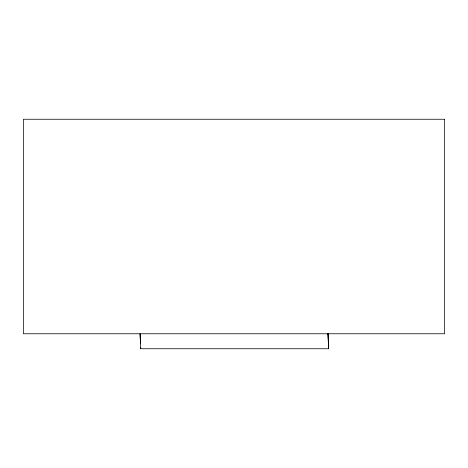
<?xml version="1.0" encoding="UTF-8"?>
<svg xmlns="http://www.w3.org/2000/svg" width="468" height="468" viewBox="0 0 468 468"><rect width="100%" height="100%" fill="white"/><g stroke="black" fill="none" stroke-linecap="round" stroke-linejoin="round"><path stroke-width="0.7" d="M328.29 336.416L328.612 348.748L140.716 348.748L140.722 347.467M328.612 348.748L327.945 333.766L328.694 346.32L328.273 333.789M140.716 348.748L140.055 333.766L140.599 343.816M140.494 336.422L140.599 338.949M328.197 333.719L328.243 335.065M140.394 336.416L140.622 343.6M444.6 119.252L23.4 119.252L23.4 333.766L444.6 333.766L444.6 119.252"/></g></svg>
